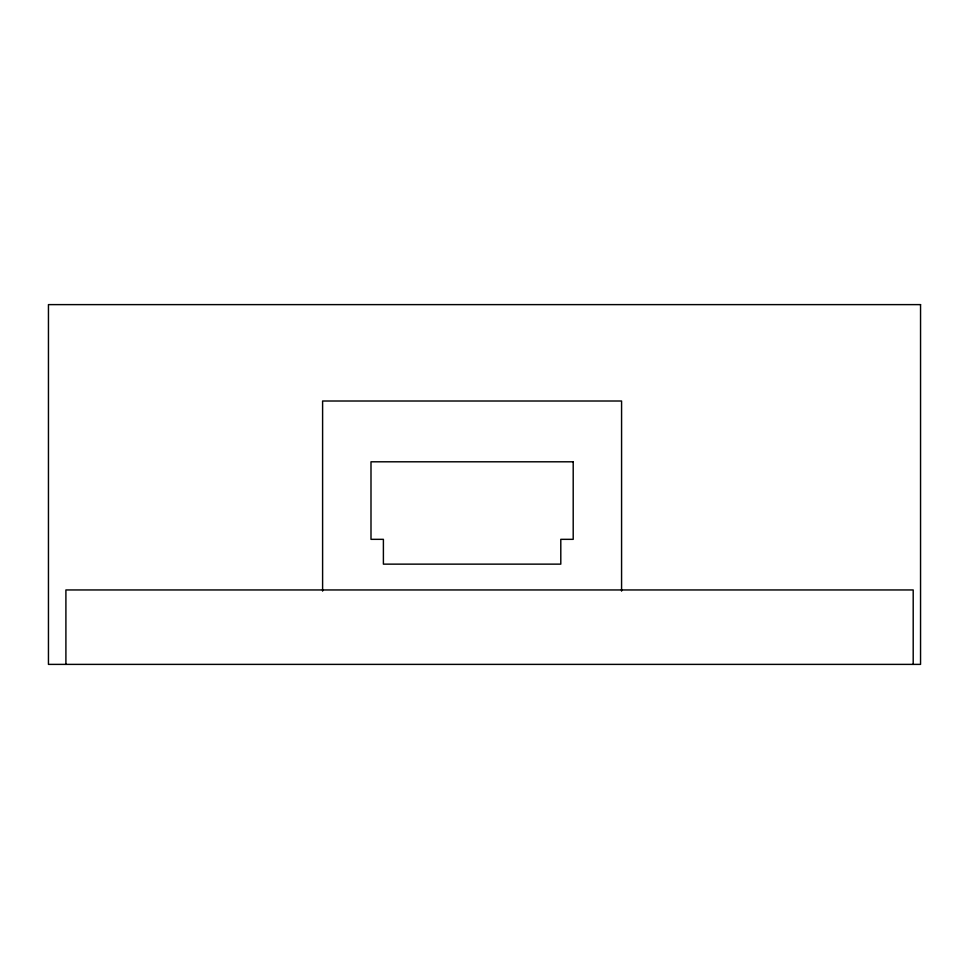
<?xml version="1.0" encoding="UTF-8"?>
<svg xmlns="http://www.w3.org/2000/svg" width="969" height="969" viewBox="0 0 969 969"><rect width="100%" height="100%" fill="white"/><g stroke="black" fill="none" stroke-linecap="round" stroke-linejoin="round"><path stroke-width="1.45" d="M913.198 664.383L913.198 589.951L65.904 589.951L65.904 664.383M621.577 591.114L621.577 401.009L322.604 401.009L322.604 591.114M920.55 304.617L48.45 304.617L48.45 664.383L920.55 664.383L920.55 304.617M573.2 461.801L370.994 461.801L370.994 539.333L383.397 539.333L383.397 564.14L560.797 564.14L560.797 539.333L573.2 539.333L573.2 461.801"/></g></svg>
